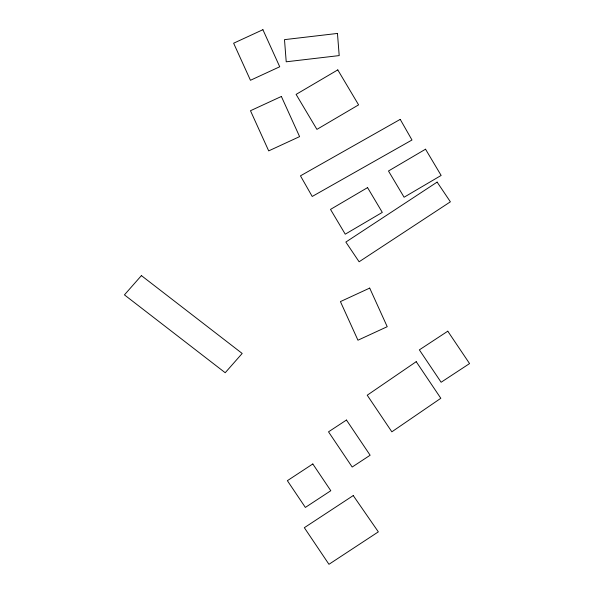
<?xml version="1.0" encoding="UTF-8"?>
<svg xmlns="http://www.w3.org/2000/svg" width="594" height="594" viewBox="0 0 594 594"><rect width="100%" height="100%" fill="white"/><g stroke="black" fill="none" stroke-linecap="round" stroke-linejoin="round"><path stroke-width="0.89" d="M141.409 275.609L124.436 294.876L225.208 372.728L242.181 353.452L141.409 275.609M416.208 361.679L367.226 395.21L391.847 431.823L440.822 398.284L416.208 361.679M437.132 182.106L345.849 242.062L359.103 261.776L450.386 201.819L437.132 182.106M447.787 331.2L419.357 349.873L441.127 382.254L469.564 363.58L447.787 331.2M346.465 420.04L328.512 431.831L352.183 467.033L370.136 455.234L346.465 420.04M312.815 463.966L287.37 480.68L305.361 507.432L330.799 490.718L312.815 463.966M353.244 495.574L304.336 527.695L328.957 564.3L378.341 531.86L353.244 495.574M337.786 69.892L296.102 94.401L316.914 129.381L358.598 104.871L337.786 69.892M425.534 149.205L388.476 170.998L404.091 197.23L441.142 175.445L425.534 149.205M367.56 187.615L330.502 209.407L345.248 234.184L382.298 212.392L367.56 187.615M400.222 119.372L300.46 175.839L312.221 196.466L411.984 139.998L400.222 119.372M262.904 29.7L233.635 43.214L250.46 80.279L279.729 66.766L262.904 29.7M281.37 96.466L250.475 110.729L268.703 150.883L299.599 136.62L281.37 96.466M369.698 288.09L340.421 301.603L357.952 340.214L387.221 326.7L369.698 288.09M337.459 33.435L284.489 39.642L286.219 61.798L339.196 55.591L337.459 33.435"/></g></svg>
